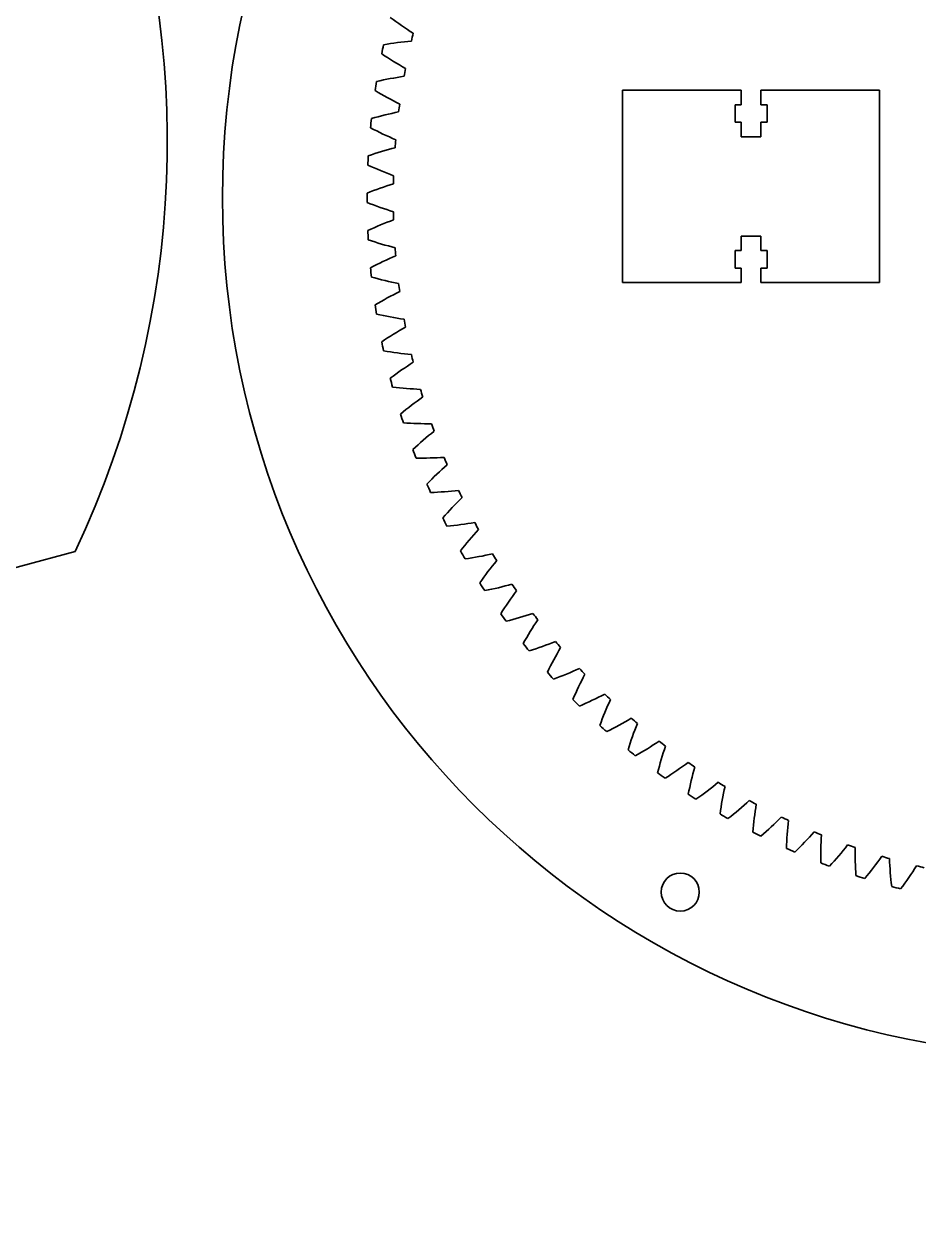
# Model space of a CAD drawing. Header units: inches. Extents: x -10.4 to 15.5, y -3.4 to 11.2.
# Drawn here: x 2.55 to 8.59, y -3.43 to 4.59 of the extents above; entities that cross this region are included whole.
import ezdxf

# ---------------------------------------------------------------- set-up
doc = ezdxf.new("R2010")
doc.units = ezdxf.units.IN
doc.header["$MEASUREMENT"] = 0
doc.layers.add('Layer 1', color=7, linetype='Continuous')

# ---------------------------------------------------------------- blocks, each defined once
blk = doc.blocks.new('block 105')
at = {"layer": 'Layer 1', "color": 7, "lineweight": 35}
blk.add_open_spline([(5.0234, 4.6372), (5.0738, 4.5994), (5.1257, 4.5635), (5.179, 4.5298)], degree=3, dxfattribs=at)
blk = doc.blocks.new('block 106')
at = {"layer": 'Layer 1', "color": 7, "lineweight": 35}
blk.add_open_spline([(5.179, 4.5298), (5.1747, 4.5123), (5.1705, 4.4949), (5.1664, 4.4775)], degree=3, dxfattribs=at)
blk = doc.blocks.new('block 107')
at = {"layer": 'Layer 1', "color": 7, "lineweight": 35}
blk.add_open_spline([(5.1664, 4.4775), (5.1037, 4.4716), (5.0411, 4.4632), (4.979, 4.4523)], degree=3, dxfattribs=at)
blk = doc.blocks.new('block 108')
at = {"layer": 'Layer 1', "color": 7, "lineweight": 35}
blk.add_open_spline([(4.979, 4.4523), (4.9746, 4.432), (4.9703, 4.4117), (4.9661, 4.3913)], degree=3, dxfattribs=at)
blk = doc.blocks.new('block 109')
at = {"layer": 'Layer 1', "color": 7, "lineweight": 35}
blk.add_open_spline([(4.9661, 4.3913), (5.0184, 4.3561), (5.0721, 4.3231), (5.1271, 4.2922)], degree=3, dxfattribs=at)
blk = doc.blocks.new('block 110')
at = {"layer": 'Layer 1', "color": 7, "lineweight": 35}
blk.add_open_spline([(5.1271, 4.2922), (5.1237, 4.2745), (5.1204, 4.2569), (5.1172, 4.2393)], degree=3, dxfattribs=at)
blk = doc.blocks.new('block 111')
at = {"layer": 'Layer 1', "color": 7, "lineweight": 35}
blk.add_open_spline([(5.1172, 4.2393), (5.0549, 4.2301), (4.9929, 4.2185), (4.9314, 4.2043)], degree=3, dxfattribs=at)
blk = doc.blocks.new('block 112')
at = {"layer": 'Layer 1', "color": 7, "lineweight": 35}
blk.add_open_spline([(4.9314, 4.2043), (4.9281, 4.1839), (4.9248, 4.1633), (4.9217, 4.1428)], degree=3, dxfattribs=at)
blk = doc.blocks.new('block 113')
at = {"layer": 'Layer 1', "color": 7, "lineweight": 35}
blk.add_open_spline([(4.9217, 4.1428), (4.9757, 4.1104), (5.0311, 4.0801), (5.0876, 4.0522)], degree=3, dxfattribs=at)
blk = doc.blocks.new('block 114')
at = {"layer": 'Layer 1', "color": 7, "lineweight": 35}
blk.add_open_spline([(5.0876, 4.0522), (5.0852, 4.0344), (5.0828, 4.0166), (5.0806, 3.9988)], degree=3, dxfattribs=at)
blk = doc.blocks.new('block 115')
at = {"layer": 'Layer 1', "color": 7, "lineweight": 35}
blk.add_open_spline([(5.0806, 3.9988), (5.0188, 3.9864), (4.9575, 3.9715), (4.8969, 3.9542)], degree=3, dxfattribs=at)
blk = doc.blocks.new('block 116')
at = {"layer": 'Layer 1', "color": 7, "lineweight": 35}
blk.add_open_spline([(4.8969, 3.9542), (4.8945, 3.9336), (4.8924, 3.9129), (4.8903, 3.8922)], degree=3, dxfattribs=at)
blk = doc.blocks.new('block 117')
at = {"layer": 'Layer 1', "color": 7, "lineweight": 35}
blk.add_open_spline([(4.8903, 3.8922), (4.946, 3.8627), (5.0029, 3.8354), (5.0608, 3.8104)], degree=3, dxfattribs=at)
blk = doc.blocks.new('block 118')
at = {"layer": 'Layer 1', "color": 7, "lineweight": 35}
blk.add_open_spline([(5.0608, 3.8104), (5.0593, 3.7925), (5.0579, 3.7747), (5.0566, 3.7568)], degree=3, dxfattribs=at)
blk = doc.blocks.new('block 119')
at = {"layer": 'Layer 1', "color": 7, "lineweight": 35}
blk.add_open_spline([(5.0566, 3.7568), (4.9955, 3.7412), (4.935, 3.7231), (4.8754, 3.7027)], degree=3, dxfattribs=at)
blk = doc.blocks.new('block 120')
at = {"layer": 'Layer 1', "color": 7, "lineweight": 35}
blk.add_open_spline([(4.8754, 3.7027), (4.8742, 3.6819), (4.8731, 3.6611), (4.8721, 3.6404)], degree=3, dxfattribs=at)
blk = doc.blocks.new('block 121')
at = {"layer": 'Layer 1', "color": 7, "lineweight": 35}
blk.add_open_spline([(4.8721, 3.6404), (4.9293, 3.6138), (4.9875, 3.5895), (5.0466, 3.5676)], degree=3, dxfattribs=at)
blk = doc.blocks.new('block 122')
at = {"layer": 'Layer 1', "color": 7, "lineweight": 35}
blk.add_open_spline([(5.0466, 3.5676), (5.0461, 3.5497), (5.0456, 3.5318), (5.0452, 3.5138)], degree=3, dxfattribs=at)
blk = doc.blocks.new('block 123')
at = {"layer": 'Layer 1', "color": 7, "lineweight": 35}
blk.add_open_spline([(5.0452, 3.5138), (4.9851, 3.495), (4.9257, 3.4738), (4.8672, 3.4503)], degree=3, dxfattribs=at)
blk = doc.blocks.new('block 124')
at = {"layer": 'Layer 1', "color": 7, "lineweight": 35}
blk.add_open_spline([(4.8672, 3.4503), (4.867, 3.4295), (4.867, 3.4087), (4.8672, 3.3879)], degree=3, dxfattribs=at)
blk = doc.blocks.new('block 125')
at = {"layer": 'Layer 1', "color": 7, "lineweight": 35}
blk.add_open_spline([(4.8672, 3.3879), (4.9257, 3.3644), (4.9851, 3.3432), (5.0452, 3.3244)], degree=3, dxfattribs=at)
blk = doc.blocks.new('block 126')
at = {"layer": 'Layer 1', "color": 7, "lineweight": 35}
blk.add_open_spline([(5.0452, 3.3244), (5.0456, 3.3065), (5.0461, 3.2885), (5.0466, 3.2706)], degree=3, dxfattribs=at)
blk = doc.blocks.new('block 127')
at = {"layer": 'Layer 1', "color": 7, "lineweight": 35}
blk.add_open_spline([(5.0466, 3.2706), (4.9875, 3.2487), (4.9293, 3.2244), (4.8721, 3.1978)], degree=3, dxfattribs=at)
blk = doc.blocks.new('block 128')
at = {"layer": 'Layer 1', "color": 7, "lineweight": 35}
blk.add_open_spline([(4.8721, 3.1978), (4.8731, 3.1771), (4.8742, 3.1563), (4.8754, 3.1356)], degree=3, dxfattribs=at)
blk = doc.blocks.new('block 129')
at = {"layer": 'Layer 1', "color": 7, "lineweight": 35}
blk.add_open_spline([(4.8754, 3.1356), (4.935, 3.1151), (4.9955, 3.0971), (5.0566, 3.0814)], degree=3, dxfattribs=at)
blk = doc.blocks.new('block 130')
at = {"layer": 'Layer 1', "color": 7, "lineweight": 35}
blk.add_open_spline([(5.0566, 3.0814), (5.0579, 3.0636), (5.0593, 3.0457), (5.0608, 3.0278)], degree=3, dxfattribs=at)
blk = doc.blocks.new('block 131')
at = {"layer": 'Layer 1', "color": 7, "lineweight": 35}
blk.add_open_spline([(5.0608, 3.0278), (5.0029, 3.0028), (4.946, 2.9755), (4.8903, 2.946)], degree=3, dxfattribs=at)
blk = doc.blocks.new('block 132')
at = {"layer": 'Layer 1', "color": 7, "lineweight": 35}
blk.add_open_spline([(4.8903, 2.946), (4.8924, 2.9253), (4.8945, 2.9047), (4.8969, 2.884)], degree=3, dxfattribs=at)
blk = doc.blocks.new('block 133')
at = {"layer": 'Layer 1', "color": 7, "lineweight": 35}
blk.add_open_spline([(4.8969, 2.884), (4.9575, 2.8667), (5.0188, 2.8518), (5.0806, 2.8394)], degree=3, dxfattribs=at)
blk = doc.blocks.new('block 134')
at = {"layer": 'Layer 1', "color": 7, "lineweight": 35}
blk.add_open_spline([(5.0806, 2.8394), (5.0828, 2.8216), (5.0852, 2.8038), (5.0876, 2.7861)], degree=3, dxfattribs=at)
blk = doc.blocks.new('block 135')
at = {"layer": 'Layer 1', "color": 7, "lineweight": 35}
blk.add_open_spline([(5.0876, 2.7861), (5.0311, 2.7581), (4.9757, 2.7279), (4.9217, 2.6954)], degree=3, dxfattribs=at)
blk = doc.blocks.new('block 136')
at = {"layer": 'Layer 1', "color": 7, "lineweight": 35}
blk.add_open_spline([(4.9217, 2.6954), (4.9248, 2.6749), (4.9281, 2.6544), (4.9314, 2.6339)], degree=3, dxfattribs=at)
blk = doc.blocks.new('block 137')
at = {"layer": 'Layer 1', "color": 7, "lineweight": 35}
blk.add_open_spline([(4.9314, 2.6339), (4.9929, 2.6198), (5.0549, 2.6081), (5.1172, 2.599)], degree=3, dxfattribs=at)
blk = doc.blocks.new('block 138')
at = {"layer": 'Layer 1', "color": 7, "lineweight": 35}
blk.add_open_spline([(5.1172, 2.599), (5.1204, 2.5813), (5.1237, 2.5637), (5.1271, 2.5461)], degree=3, dxfattribs=at)
blk = doc.blocks.new('block 139')
at = {"layer": 'Layer 1', "color": 7, "lineweight": 35}
blk.add_open_spline([(5.1271, 2.5461), (5.0721, 2.5152), (5.0184, 2.4821), (4.9661, 2.4469)], degree=3, dxfattribs=at)
blk = doc.blocks.new('block 140')
at = {"layer": 'Layer 1', "color": 7, "lineweight": 35}
blk.add_open_spline([(4.9661, 2.4469), (4.9703, 2.4265), (4.9746, 2.4062), (4.979, 2.3859)], degree=3, dxfattribs=at)
blk = doc.blocks.new('block 141')
at = {"layer": 'Layer 1', "color": 7, "lineweight": 35}
blk.add_open_spline([(4.979, 2.3859), (5.0411, 2.375), (5.1037, 2.3666), (5.1664, 2.3608)], degree=3, dxfattribs=at)
blk = doc.blocks.new('block 142')
at = {"layer": 'Layer 1', "color": 7, "lineweight": 35}
blk.add_open_spline([(5.1664, 2.3608), (5.1705, 2.3433), (5.1747, 2.3259), (5.179, 2.3085)], degree=3, dxfattribs=at)
blk = doc.blocks.new('block 143')
at = {"layer": 'Layer 1', "color": 7, "lineweight": 35}
blk.add_open_spline([(5.179, 2.3085), (5.1257, 2.2747), (5.0738, 2.2389), (5.0234, 2.201)], degree=3, dxfattribs=at)
blk = doc.blocks.new('block 144')
at = {"layer": 'Layer 1', "color": 7, "lineweight": 35}
blk.add_open_spline([(5.0234, 2.201), (5.0287, 2.1809), (5.0341, 2.1608), (5.0396, 2.1408)], degree=3, dxfattribs=at)
blk = doc.blocks.new('block 145')
at = {"layer": 'Layer 1', "color": 7, "lineweight": 35}
blk.add_open_spline([(5.0396, 2.1408), (5.1021, 2.1332), (5.165, 2.1281), (5.228, 2.1255)], degree=3, dxfattribs=at)
blk = doc.blocks.new('block 146')
at = {"layer": 'Layer 1', "color": 7, "lineweight": 35}
blk.add_open_spline([(5.228, 2.1255), (5.233, 2.1083), (5.2381, 2.0911), (5.2433, 2.0739)], degree=3, dxfattribs=at)
blk = doc.blocks.new('block 147')
at = {"layer": 'Layer 1', "color": 7, "lineweight": 35}
blk.add_open_spline([(5.2433, 2.0739), (5.1919, 2.0374), (5.1419, 1.9989), (5.0936, 1.9584)], degree=3, dxfattribs=at)
blk = doc.blocks.new('block 148')
at = {"layer": 'Layer 1', "color": 7, "lineweight": 35}
blk.add_open_spline([(5.0936, 1.9584), (5.0999, 1.9386), (5.1063, 1.9189), (5.1128, 1.8992)], degree=3, dxfattribs=at)
blk = doc.blocks.new('block 149')
at = {"layer": 'Layer 1', "color": 7, "lineweight": 35}
blk.add_open_spline([(5.1128, 1.8992), (5.1757, 1.8948), (5.2388, 1.893), (5.3018, 1.8937)], degree=3, dxfattribs=at)
blk = doc.blocks.new('block 150')
at = {"layer": 'Layer 1', "color": 7, "lineweight": 35}
blk.add_open_spline([(5.3018, 1.8937), (5.3077, 1.8768), (5.3137, 1.8599), (5.3198, 1.843)], degree=3, dxfattribs=at)
blk = doc.blocks.new('block 151')
at = {"layer": 'Layer 1', "color": 7, "lineweight": 35}
blk.add_open_spline([(5.3198, 1.843), (5.2703, 1.8039), (5.2225, 1.7628), (5.1763, 1.7199)], degree=3, dxfattribs=at)
blk = doc.blocks.new('block 152')
at = {"layer": 'Layer 1', "color": 7, "lineweight": 35}
blk.add_open_spline([(5.1763, 1.7199), (5.1836, 1.7004), (5.1911, 1.681), (5.1987, 1.6617)], degree=3, dxfattribs=at)
blk = doc.blocks.new('block 153')
at = {"layer": 'Layer 1', "color": 7, "lineweight": 35}
blk.add_open_spline([(5.1987, 1.6617), (5.2617, 1.6607), (5.3248, 1.6622), (5.3877, 1.6662)], degree=3, dxfattribs=at)
blk = doc.blocks.new('block 154')
at = {"layer": 'Layer 1', "color": 7, "lineweight": 35}
blk.add_open_spline([(5.3877, 1.6662), (5.3944, 1.6496), (5.4013, 1.633), (5.4083, 1.6165)], degree=3, dxfattribs=at)
blk = doc.blocks.new('block 155')
at = {"layer": 'Layer 1', "color": 7, "lineweight": 35}
blk.add_open_spline([(5.4083, 1.6165), (5.3609, 1.5748), (5.3153, 1.5313), (5.2714, 1.486)], degree=3, dxfattribs=at)
blk = doc.blocks.new('block 156')
at = {"layer": 'Layer 1', "color": 7, "lineweight": 35}
blk.add_open_spline([(5.2714, 1.486), (5.2798, 1.467), (5.2882, 1.448), (5.2968, 1.429)], degree=3, dxfattribs=at)
blk = doc.blocks.new('block 157')
at = {"layer": 'Layer 1', "color": 7, "lineweight": 35}
blk.add_open_spline([(5.2968, 1.429), (5.3598, 1.4313), (5.4227, 1.4361), (5.4853, 1.4434)], degree=3, dxfattribs=at)
blk = doc.blocks.new('block 158')
at = {"layer": 'Layer 1', "color": 7, "lineweight": 35}
blk.add_open_spline([(5.4853, 1.4434), (5.4929, 1.4272), (5.5007, 1.411), (5.5085, 1.3949)], degree=3, dxfattribs=at)
blk = doc.blocks.new('block 159')
at = {"layer": 'Layer 1', "color": 7, "lineweight": 35}
blk.add_open_spline([(5.5085, 1.3949), (5.4634, 1.3508), (5.4201, 1.3049), (5.3787, 1.2574)], degree=3, dxfattribs=at)
blk = doc.blocks.new('block 160')
at = {"layer": 'Layer 1', "color": 7, "lineweight": 35}
blk.add_open_spline([(5.3787, 1.2574), (5.388, 1.2388), (5.3974, 1.2203), (5.407, 1.2019)], degree=3, dxfattribs=at)
blk = doc.blocks.new('block 161')
at = {"layer": 'Layer 1', "color": 7, "lineweight": 35}
blk.add_open_spline([(5.407, 1.2019), (5.4698, 1.2074), (5.5323, 1.2155), (5.5945, 1.2261)], degree=3, dxfattribs=at)
blk = doc.blocks.new('block 162')
at = {"layer": 'Layer 1', "color": 7, "lineweight": 35}
blk.add_open_spline([(5.5945, 1.2261), (5.603, 1.2103), (5.6115, 1.1945), (5.6202, 1.1788)], degree=3, dxfattribs=at)
blk = doc.blocks.new('block 163')
at = {"layer": 'Layer 1', "color": 7, "lineweight": 35}
blk.add_open_spline([(5.6202, 1.1788), (5.5774, 1.1324), (5.5366, 1.0844), (5.4977, 1.0347)], degree=3, dxfattribs=at)
blk = doc.blocks.new('block 164')
at = {"layer": 'Layer 1', "color": 7, "lineweight": 35}
blk.add_open_spline([(5.4977, 1.0347), (5.508, 1.0167), (5.5184, 0.9987), (5.5289, 0.9807)], degree=3, dxfattribs=at)
blk = doc.blocks.new('block 165')
at = {"layer": 'Layer 1', "color": 7, "lineweight": 35}
blk.add_open_spline([(5.5289, 0.9807), (5.5913, 0.9896), (5.6534, 1.0009), (5.7149, 1.0147)], degree=3, dxfattribs=at)
blk = doc.blocks.new('block 166')
at = {"layer": 'Layer 1', "color": 7, "lineweight": 35}
blk.add_open_spline([(5.7149, 1.0147), (5.7242, 0.9994), (5.7335, 0.9841), (5.743, 0.9689)], degree=3, dxfattribs=at)
blk = doc.blocks.new('block 167')
at = {"layer": 'Layer 1', "color": 7, "lineweight": 35}
blk.add_open_spline([(5.743, 0.9689), (5.7027, 0.9203), (5.6645, 0.8702), (5.6282, 0.8186)], degree=3, dxfattribs=at)
blk = doc.blocks.new('block 168')
at = {"layer": 'Layer 1', "color": 7, "lineweight": 35}
blk.add_open_spline([(5.6282, 0.8186), (5.6394, 0.8011), (5.6508, 0.7837), (5.6622, 0.7663)], degree=3, dxfattribs=at)
blk = doc.blocks.new('block 169')
at = {"layer": 'Layer 1', "color": 7, "lineweight": 35}
blk.add_open_spline([(5.6622, 0.7663), (5.7241, 0.7784), (5.7854, 0.793), (5.8462, 0.81)], degree=3, dxfattribs=at)
blk = doc.blocks.new('block 170')
at = {"layer": 'Layer 1', "color": 7, "lineweight": 35}
blk.add_open_spline([(5.8462, 0.81), (5.8562, 0.7952), (5.8664, 0.7804), (5.8766, 0.7657)], degree=3, dxfattribs=at)
blk = doc.blocks.new('block 171')
at = {"layer": 'Layer 1', "color": 7, "lineweight": 35}
blk.add_open_spline([(5.8766, 0.7657), (5.839, 0.7151), (5.8034, 0.663), (5.7699, 0.6096)], degree=3, dxfattribs=at)
blk = doc.blocks.new('block 172')
at = {"layer": 'Layer 1', "color": 7, "lineweight": 35}
blk.add_open_spline([(5.7699, 0.6096), (5.782, 0.5927), (5.7942, 0.5759), (5.8065, 0.5592)], degree=3, dxfattribs=at)
blk = doc.blocks.new('block 173')
at = {"layer": 'Layer 1', "color": 7, "lineweight": 35}
blk.add_open_spline([(5.8065, 0.5592), (5.8677, 0.5745), (5.9282, 0.5922), (5.988, 0.6124)], degree=3, dxfattribs=at)
blk = doc.blocks.new('block 174')
at = {"layer": 'Layer 1', "color": 7, "lineweight": 35}
blk.add_open_spline([(5.988, 0.6124), (5.9988, 0.5981), (6.0097, 0.5839), (6.0207, 0.5697)], degree=3, dxfattribs=at)
blk = doc.blocks.new('block 175')
at = {"layer": 'Layer 1', "color": 7, "lineweight": 35}
blk.add_open_spline([(6.0207, 0.5697), (5.9858, 0.5172), (5.953, 0.4634), (5.9223, 0.4083)], degree=3, dxfattribs=at)
blk = doc.blocks.new('block 176')
at = {"layer": 'Layer 1', "color": 7, "lineweight": 35}
blk.add_open_spline([(5.9223, 0.4083), (5.9353, 0.3921), (5.9484, 0.3759), (5.9616, 0.3598)], degree=3, dxfattribs=at)
blk = doc.blocks.new('block 177')
at = {"layer": 'Layer 1', "color": 7, "lineweight": 35}
blk.add_open_spline([(5.9616, 0.3598), (6.0218, 0.3783), (6.0813, 0.3992), (6.1399, 0.4225)], degree=3, dxfattribs=at)
blk = doc.blocks.new('block 178')
at = {"layer": 'Layer 1', "color": 7, "lineweight": 35}
blk.add_open_spline([(6.1399, 0.4225), (6.1515, 0.4088), (6.1632, 0.3952), (6.1749, 0.3816)], degree=3, dxfattribs=at)
blk = doc.blocks.new('block 179')
at = {"layer": 'Layer 1', "color": 7, "lineweight": 35}
blk.add_open_spline([(6.1749, 0.3816), (6.1427, 0.3274), (6.1128, 0.2719), (6.0851, 0.2152)], degree=3, dxfattribs=at)
blk = doc.blocks.new('block 180')
at = {"layer": 'Layer 1', "color": 7, "lineweight": 35}
blk.add_open_spline([(6.0851, 0.2152), (6.0989, 0.1997), (6.1128, 0.1842), (6.1268, 0.1689)], degree=3, dxfattribs=at)
blk = doc.blocks.new('block 181')
at = {"layer": 'Layer 1', "color": 7, "lineweight": 35}
blk.add_open_spline([(6.1268, 0.1689), (6.186, 0.1905), (6.2443, 0.2145), (6.3016, 0.2408)], degree=3, dxfattribs=at)
blk = doc.blocks.new('block 182')
at = {"layer": 'Layer 1', "color": 7, "lineweight": 35}
blk.add_open_spline([(6.3016, 0.2408), (6.3139, 0.2277), (6.3262, 0.2147), (6.3387, 0.2018)], degree=3, dxfattribs=at)
blk = doc.blocks.new('block 183')
at = {"layer": 'Layer 1', "color": 7, "lineweight": 35}
blk.add_open_spline([(6.3387, 0.2018), (6.3094, 0.146), (6.2824, 0.089), (6.2577, 0.0309)], degree=3, dxfattribs=at)
blk = doc.blocks.new('block 184')
at = {"layer": 'Layer 1', "color": 7, "lineweight": 35}
blk.add_open_spline([(6.2577, 0.0309), (6.2723, 0.0162), (6.287, 0.0015), (6.3018, -0.0131)], degree=3, dxfattribs=at)
blk = doc.blocks.new('block 185')
at = {"layer": 'Layer 1', "color": 7, "lineweight": 35}
blk.add_open_spline([(6.3018, -0.0131), (6.3598, 0.0116), (6.4168, 0.0386), (6.4726, 0.0678)], degree=3, dxfattribs=at)
blk = doc.blocks.new('block 186')
at = {"layer": 'Layer 1', "color": 7, "lineweight": 35}
blk.add_open_spline([(6.4726, 0.0678), (6.4856, 0.0554), (6.4986, 0.0431), (6.5116, 0.0308)], degree=3, dxfattribs=at)
blk = doc.blocks.new('block 187')
at = {"layer": 'Layer 1', "color": 7, "lineweight": 35}
blk.add_open_spline([(6.5116, 0.0308), (6.4853, -0.0265), (6.4613, -0.0848), (6.4397, -0.144)], degree=3, dxfattribs=at)
blk = doc.blocks.new('block 188')
at = {"layer": 'Layer 1', "color": 7, "lineweight": 35}
blk.add_open_spline([(6.4397, -0.144), (6.4551, -0.1581), (6.4705, -0.1719), (6.486, -0.1857)], degree=3, dxfattribs=at)
blk = doc.blocks.new('block 189')
at = {"layer": 'Layer 1', "color": 7, "lineweight": 35}
blk.add_open_spline([(6.486, -0.1857), (6.5427, -0.1581), (6.5982, -0.1281), (6.6524, -0.0959)], degree=3, dxfattribs=at)
blk = doc.blocks.new('block 190')
at = {"layer": 'Layer 1', "color": 7, "lineweight": 35}
blk.add_open_spline([(6.6524, -0.0959), (6.666, -0.1077), (6.6796, -0.1193), (6.6933, -0.1309)], degree=3, dxfattribs=at)
blk = doc.blocks.new('block 191')
at = {"layer": 'Layer 1', "color": 7, "lineweight": 35}
blk.add_open_spline([(6.6933, -0.1309), (6.67, -0.1895), (6.6492, -0.249), (6.6307, -0.3093)], degree=3, dxfattribs=at)
blk = doc.blocks.new('block 192')
at = {"layer": 'Layer 1', "color": 7, "lineweight": 35}
blk.add_open_spline([(6.6307, -0.3093), (6.6467, -0.3224), (6.6629, -0.3355), (6.6791, -0.3485)], degree=3, dxfattribs=at)
blk = doc.blocks.new('block 193')
at = {"layer": 'Layer 1', "color": 7, "lineweight": 35}
blk.add_open_spline([(6.6791, -0.3485), (6.7342, -0.3179), (6.7881, -0.285), (6.8405, -0.2501)], degree=3, dxfattribs=at)
blk = doc.blocks.new('block 194')
at = {"layer": 'Layer 1', "color": 7, "lineweight": 35}
blk.add_open_spline([(6.8405, -0.2501), (6.8547, -0.2611), (6.8689, -0.272), (6.8832, -0.2828)], degree=3, dxfattribs=at)
blk = doc.blocks.new('block 195')
at = {"layer": 'Layer 1', "color": 7, "lineweight": 35}
blk.add_open_spline([(6.8832, -0.2828), (6.8631, -0.3426), (6.8453, -0.4031), (6.83, -0.4643)], degree=3, dxfattribs=at)
blk = doc.blocks.new('block 196')
at = {"layer": 'Layer 1', "color": 7, "lineweight": 35}
blk.add_open_spline([(6.83, -0.4643), (6.8467, -0.4766), (6.8635, -0.4888), (6.8804, -0.5009)], degree=3, dxfattribs=at)
blk = doc.blocks.new('block 197')
at = {"layer": 'Layer 1', "color": 7, "lineweight": 35}
blk.add_open_spline([(6.8804, -0.5009), (6.9338, -0.4674), (6.9859, -0.4318), (7.0365, -0.3942)], degree=3, dxfattribs=at)
blk = doc.blocks.new('block 198')
at = {"layer": 'Layer 1', "color": 7, "lineweight": 35}
blk.add_open_spline([(7.0365, -0.3942), (7.0512, -0.4044), (7.066, -0.4146), (7.0808, -0.4247)], degree=3, dxfattribs=at)
blk = doc.blocks.new('block 199')
at = {"layer": 'Layer 1', "color": 7, "lineweight": 35}
blk.add_open_spline([(7.0808, -0.4247), (7.0638, -0.4854), (7.0492, -0.5468), (7.0371, -0.6086)], degree=3, dxfattribs=at)
blk = doc.blocks.new('block 200')
at = {"layer": 'Layer 1', "color": 7, "lineweight": 35}
blk.add_open_spline([(7.0371, -0.6086), (7.0545, -0.62), (7.0719, -0.6314), (7.0894, -0.6426)], degree=3, dxfattribs=at)
blk = doc.blocks.new('block 201')
at = {"layer": 'Layer 1', "color": 7, "lineweight": 35}
blk.add_open_spline([(7.0894, -0.6426), (7.141, -0.6063), (7.1912, -0.5681), (7.2397, -0.5278)], degree=3, dxfattribs=at)
blk = doc.blocks.new('block 202')
at = {"layer": 'Layer 1', "color": 7, "lineweight": 35}
blk.add_open_spline([(7.2397, -0.5278), (7.2549, -0.5373), (7.2702, -0.5467), (7.2856, -0.5559)], degree=3, dxfattribs=at)
blk = doc.blocks.new('block 203')
at = {"layer": 'Layer 1', "color": 7, "lineweight": 35}
blk.add_open_spline([(7.2856, -0.5559), (7.2717, -0.6175), (7.2604, -0.6795), (7.2516, -0.7419)], degree=3, dxfattribs=at)
blk = doc.blocks.new('block 204')
at = {"layer": 'Layer 1', "color": 7, "lineweight": 35}
blk.add_open_spline([(7.2516, -0.7419), (7.2695, -0.7525), (7.2875, -0.7628), (7.3055, -0.7731)], degree=3, dxfattribs=at)
blk = doc.blocks.new('block 205')
at = {"layer": 'Layer 1', "color": 7, "lineweight": 35}
blk.add_open_spline([(7.3055, -0.7731), (7.3552, -0.7342), (7.4033, -0.6934), (7.4496, -0.6507)], degree=3, dxfattribs=at)
blk = doc.blocks.new('block 206')
at = {"layer": 'Layer 1', "color": 7, "lineweight": 35}
blk.add_open_spline([(7.4496, -0.6507), (7.4653, -0.6593), (7.4811, -0.6679), (7.4969, -0.6763)], degree=3, dxfattribs=at)
blk = doc.blocks.new('block 207')
at = {"layer": 'Layer 1', "color": 7, "lineweight": 35}
blk.add_open_spline([(7.4969, -0.6763), (7.4863, -0.7385), (7.4782, -0.8011), (7.4727, -0.8638)], degree=3, dxfattribs=at)
blk = doc.blocks.new('block 208')
at = {"layer": 'Layer 1', "color": 7, "lineweight": 35}
blk.add_open_spline([(7.4727, -0.8638), (7.4911, -0.8734), (7.5096, -0.8828), (7.5282, -0.8922)], degree=3, dxfattribs=at)
blk = doc.blocks.new('block 209')
at = {"layer": 'Layer 1', "color": 7, "lineweight": 35}
blk.add_open_spline([(7.5282, -0.8922), (7.5758, -0.8507), (7.6216, -0.8074), (7.6657, -0.7623)], degree=3, dxfattribs=at)
blk = doc.blocks.new('block 210')
at = {"layer": 'Layer 1', "color": 7, "lineweight": 35}
blk.add_open_spline([(7.6657, -0.7623), (7.6818, -0.7702), (7.698, -0.7779), (7.7142, -0.7855)], degree=3, dxfattribs=at)
blk = doc.blocks.new('block 211')
at = {"layer": 'Layer 1', "color": 7, "lineweight": 35}
blk.add_open_spline([(7.7142, -0.7855), (7.7069, -0.8481), (7.7021, -0.911), (7.6999, -0.974)], degree=3, dxfattribs=at)
blk = doc.blocks.new('block 212')
at = {"layer": 'Layer 1', "color": 7, "lineweight": 35}
blk.add_open_spline([(7.6999, -0.974), (7.7188, -0.9826), (7.7378, -0.9911), (7.7568, -0.9994)], degree=3, dxfattribs=at)
blk = doc.blocks.new('block 213')
at = {"layer": 'Layer 1', "color": 7, "lineweight": 35}
blk.add_open_spline([(7.7568, -0.9994), (7.8021, -0.9555), (7.8457, -0.9099), (7.8873, -0.8626)], degree=3, dxfattribs=at)
blk = doc.blocks.new('block 214')
at = {"layer": 'Layer 1', "color": 7, "lineweight": 35}
blk.add_open_spline([(7.8873, -0.8626), (7.9038, -0.8695), (7.9204, -0.8764), (7.937, -0.8831)], degree=3, dxfattribs=at)
blk = doc.blocks.new('block 215')
at = {"layer": 'Layer 1', "color": 7, "lineweight": 35}
blk.add_open_spline([(7.937, -0.8831), (7.933, -0.9461), (7.9315, -1.0091), (7.9325, -1.0722)], degree=3, dxfattribs=at)
blk = doc.blocks.new('block 216')
at = {"layer": 'Layer 1', "color": 7, "lineweight": 35}
blk.add_open_spline([(7.9325, -1.0722), (7.9519, -1.0797), (7.9713, -1.0872), (7.9907, -1.0945)], degree=3, dxfattribs=at)
blk = doc.blocks.new('block 217')
at = {"layer": 'Layer 1', "color": 7, "lineweight": 35}
blk.add_open_spline([(7.9907, -1.0945), (8.0337, -1.0483), (8.0748, -1.0005), (8.1139, -0.951)], degree=3, dxfattribs=at)
blk = doc.blocks.new('block 218')
at = {"layer": 'Layer 1', "color": 7, "lineweight": 35}
blk.add_open_spline([(8.1139, -0.951), (8.1307, -0.9571), (8.1476, -0.9631), (8.1646, -0.969)], degree=3, dxfattribs=at)
blk = doc.blocks.new('block 219')
at = {"layer": 'Layer 1', "color": 7, "lineweight": 35}
blk.add_open_spline([(8.1646, -0.969), (8.1638, -1.032), (8.1657, -1.0951), (8.17, -1.158)], degree=3, dxfattribs=at)
blk = doc.blocks.new('block 220')
at = {"layer": 'Layer 1', "color": 7, "lineweight": 35}
blk.add_open_spline([(8.17, -1.158), (8.1897, -1.1645), (8.2095, -1.1709), (8.2293, -1.1772)], degree=3, dxfattribs=at)
blk = doc.blocks.new('block 221')
at = {"layer": 'Layer 1', "color": 7, "lineweight": 35}
blk.add_open_spline([(8.2293, -1.1772), (8.2697, -1.1289), (8.3083, -1.079), (8.3447, -1.0275)], degree=3, dxfattribs=at)
blk = doc.blocks.new('block 222')
at = {"layer": 'Layer 1', "color": 7, "lineweight": 35}
blk.add_open_spline([(8.3447, -1.0275), (8.3619, -1.0327), (8.3791, -1.0378), (8.3963, -1.0428)], degree=3, dxfattribs=at)
blk = doc.blocks.new('block 223')
at = {"layer": 'Layer 1', "color": 7, "lineweight": 35}
blk.add_open_spline([(8.3963, -1.0428), (8.3989, -1.1058), (8.404, -1.1687), (8.4116, -1.2313)], degree=3, dxfattribs=at)
blk = doc.blocks.new('block 224')
at = {"layer": 'Layer 1', "color": 7, "lineweight": 35}
blk.add_open_spline([(8.4116, -1.2313), (8.4317, -1.2368), (8.4517, -1.2421), (8.4718, -1.2474)], degree=3, dxfattribs=at)
blk = doc.blocks.new('block 225')
at = {"layer": 'Layer 1', "color": 7, "lineweight": 35}
blk.add_open_spline([(8.4718, -1.2474), (8.5097, -1.197), (8.5456, -1.1451), (8.5793, -1.0918)], degree=3, dxfattribs=at)
blk = doc.blocks.new('block 226')
at = {"layer": 'Layer 1', "color": 7, "lineweight": 35}
blk.add_open_spline([(8.5793, -1.0918), (8.5967, -1.0961), (8.6141, -1.1003), (8.6316, -1.1044)], degree=3, dxfattribs=at)
blk = doc.blocks.new('block 484')
at = {"layer": 'Layer 1', "color": 7, "lineweight": 35}
blk.add_open_spline([(7.1118, -1.269), (7.1118, -1.198), (7.0542, -1.1405), (6.9833, -1.1405), (6.9123, -1.1405), (6.8548, -1.198), (6.8548, -1.269), (6.8548, -1.34), (6.9123, -1.3975), (6.9833, -1.3975), (7.0542, -1.3975), (7.1118, -1.34), (7.1118, -1.269)], degree=3, knots=[0, 0, 0, 0, 1, 1, 1, 2, 2, 2, 3, 3, 3, 4, 4, 4, 4], dxfattribs=at)
blk = doc.blocks.new('block 485')
at = {"layer": 'Layer 1', "color": 7, "lineweight": 35}
blk.add_open_spline([(15.49, 3.4191), (15.49, 6.6224), (12.8932, 9.2191), (9.6899, 9.2191), (6.4867, 9.2191), (3.89, 6.6224), (3.89, 3.4191), (3.89, 0.2159), (6.4867, -2.3809), (9.69, -2.3809), (12.8932, -2.3809), (15.49, 0.2159), (15.49, 3.4191)], degree=3, knots=[0, 0, 0, 0, 1, 1, 1, 2, 2, 2, 3, 3, 3, 4, 4, 4, 4], dxfattribs=at)
blk = doc.blocks.new('block 530')
at = {"layer": 'Layer 1', "color": 7, "lineweight": 35}
blk.add_lwpolyline([(8.3287, 2.8461), (8.3287, 4.1461)], dxfattribs=at)
blk = doc.blocks.new('block 531')
at = {"layer": 'Layer 1', "color": 7, "lineweight": 35}
blk.add_lwpolyline([(7.5281, 2.8461), (8.3287, 2.8461)], dxfattribs=at)
blk = doc.blocks.new('block 532')
at = {"layer": 'Layer 1', "color": 7, "lineweight": 35}
blk.add_lwpolyline([(7.5281, 2.9445), (7.5281, 2.8461)], dxfattribs=at)
blk = doc.blocks.new('block 533')
at = {"layer": 'Layer 1', "color": 7, "lineweight": 35}
blk.add_lwpolyline([(7.5694, 2.9445), (7.5281, 2.9445)], dxfattribs=at)
blk = doc.blocks.new('block 534')
at = {"layer": 'Layer 1', "color": 7, "lineweight": 35}
blk.add_lwpolyline([(7.5694, 3.0626), (7.5694, 2.9445)], dxfattribs=at)
blk = doc.blocks.new('block 535')
at = {"layer": 'Layer 1', "color": 7, "lineweight": 35}
blk.add_lwpolyline([(7.5281, 3.0626), (7.5694, 3.0626)], dxfattribs=at)
blk = doc.blocks.new('block 536')
at = {"layer": 'Layer 1', "color": 7, "lineweight": 35}
blk.add_lwpolyline([(7.5281, 3.161), (7.5281, 3.0626)], dxfattribs=at)
blk = doc.blocks.new('block 537')
at = {"layer": 'Layer 1', "color": 7, "lineweight": 35}
blk.add_lwpolyline([(7.3942, 3.161), (7.5281, 3.161)], dxfattribs=at)
blk = doc.blocks.new('block 538')
at = {"layer": 'Layer 1', "color": 7, "lineweight": 35}
blk.add_lwpolyline([(7.3942, 3.0626), (7.3942, 3.161)], dxfattribs=at)
blk = doc.blocks.new('block 539')
at = {"layer": 'Layer 1', "color": 7, "lineweight": 35}
blk.add_lwpolyline([(7.3529, 3.0626), (7.3942, 3.0626)], dxfattribs=at)
blk = doc.blocks.new('block 540')
at = {"layer": 'Layer 1', "color": 7, "lineweight": 35}
blk.add_lwpolyline([(7.3529, 2.9445), (7.3529, 3.0626)], dxfattribs=at)
blk = doc.blocks.new('block 541')
at = {"layer": 'Layer 1', "color": 7, "lineweight": 35}
blk.add_lwpolyline([(7.3942, 2.9445), (7.3529, 2.9445)], dxfattribs=at)
blk = doc.blocks.new('block 542')
at = {"layer": 'Layer 1', "color": 7, "lineweight": 35}
blk.add_lwpolyline([(7.3942, 2.8461), (7.3942, 2.9445)], dxfattribs=at)
blk = doc.blocks.new('block 543')
at = {"layer": 'Layer 1', "color": 7, "lineweight": 35}
blk.add_lwpolyline([(6.5937, 2.8461), (7.3942, 2.8461)], dxfattribs=at)
blk = doc.blocks.new('block 544')
at = {"layer": 'Layer 1', "color": 7, "lineweight": 35}
blk.add_lwpolyline([(6.5937, 4.1461), (6.5937, 2.8461)], dxfattribs=at)
blk = doc.blocks.new('block 545')
at = {"layer": 'Layer 1', "color": 7, "lineweight": 35}
blk.add_lwpolyline([(7.3942, 4.1461), (6.5937, 4.1461)], dxfattribs=at)
blk = doc.blocks.new('block 546')
at = {"layer": 'Layer 1', "color": 7, "lineweight": 35}
blk.add_lwpolyline([(7.3942, 4.0477), (7.3942, 4.1461)], dxfattribs=at)
blk = doc.blocks.new('block 547')
at = {"layer": 'Layer 1', "color": 7, "lineweight": 35}
blk.add_lwpolyline([(7.3529, 4.0477), (7.3942, 4.0477)], dxfattribs=at)
blk = doc.blocks.new('block 548')
at = {"layer": 'Layer 1', "color": 7, "lineweight": 35}
blk.add_lwpolyline([(7.3529, 3.9295), (7.3529, 4.0477)], dxfattribs=at)
blk = doc.blocks.new('block 549')
at = {"layer": 'Layer 1', "color": 7, "lineweight": 35}
blk.add_lwpolyline([(7.3942, 3.9295), (7.3529, 3.9295)], dxfattribs=at)
blk = doc.blocks.new('block 550')
at = {"layer": 'Layer 1', "color": 7, "lineweight": 35}
blk.add_lwpolyline([(7.3942, 3.8311), (7.3942, 3.9295)], dxfattribs=at)
blk = doc.blocks.new('block 551')
at = {"layer": 'Layer 1', "color": 7, "lineweight": 35}
blk.add_lwpolyline([(7.5281, 3.8311), (7.3942, 3.8311)], dxfattribs=at)
blk = doc.blocks.new('block 552')
at = {"layer": 'Layer 1', "color": 7, "lineweight": 35}
blk.add_lwpolyline([(7.5281, 3.9295), (7.5281, 3.8311)], dxfattribs=at)
blk = doc.blocks.new('block 553')
at = {"layer": 'Layer 1', "color": 7, "lineweight": 35}
blk.add_lwpolyline([(7.5694, 3.9295), (7.5281, 3.9295)], dxfattribs=at)
blk = doc.blocks.new('block 554')
at = {"layer": 'Layer 1', "color": 7, "lineweight": 35}
blk.add_lwpolyline([(7.5694, 4.0477), (7.5694, 3.9295)], dxfattribs=at)
blk = doc.blocks.new('block 555')
at = {"layer": 'Layer 1', "color": 7, "lineweight": 35}
blk.add_lwpolyline([(7.5281, 4.0477), (7.5694, 4.0477)], dxfattribs=at)
blk = doc.blocks.new('block 556')
at = {"layer": 'Layer 1', "color": 7, "lineweight": 35}
blk.add_lwpolyline([(7.5281, 4.1461), (7.5281, 4.0477)], dxfattribs=at)
blk = doc.blocks.new('block 557')
at = {"layer": 'Layer 1', "color": 7, "lineweight": 35}
blk.add_lwpolyline([(8.3287, 4.1461), (7.5281, 4.1461)], dxfattribs=at)
blk = doc.blocks.new('block 614')
at = {"layer": 'Layer 1', "color": 7, "lineweight": 35}
blk.add_lwpolyline([(2.1587, 0.8331), (2.895, 1.0304)], dxfattribs=at)
blk = doc.blocks.new('block 628')
at = {"layer": 'Layer 1', "color": 7, "lineweight": 35}
blk.add_open_spline([(2.895, 1.0304), (4.4259, 4.2774), (3.0348, 8.1508), (-0.2123, 9.6817), (-3.4593, 11.2127), (-7.3326, 9.8215), (-8.8636, 6.5745), (-10.3945, 3.3274), (-9.0034, -0.5459), (-5.7563, -2.0768), (-2.8843, -3.431), (0.5458, -2.5119), (2.356, 0.0968)], degree=3, knots=[0, 0, 0, 0, 1, 1, 1, 2, 2, 2, 3, 3, 3, 4, 4, 4, 4], dxfattribs=at)
blk = doc.blocks.new('block 599')
at = {"layer": 'Layer 1'}
for name in ['block 628', 'block 614']:
    blk.add_blockref(name, (0, 0), dxfattribs=at)

msp = doc.modelspace()

# ---------------------------------------------------------------- block references
at = {"layer": 'Layer 1'}
for name in ['block 599', 'block 485', 'block 105', 'block 106', 'block 108', 'block 107', 'block 109', 'block 110', 'block 112', 'block 111', 'block 113', 'block 544', 'block 545', 'block 546', 'block 556', 'block 557', 'block 530', 'block 114', 'block 547', 'block 548', 'block 555', 'block 554', 'block 116', 'block 115', 'block 117', 'block 549', 'block 550', 'block 552', 'block 553', 'block 118', 'block 551', 'block 120', 'block 119', 'block 121', 'block 122', 'block 123', 'block 124', 'block 125', 'block 126', 'block 127', 'block 128', 'block 129', 'block 537', 'block 538', 'block 536', 'block 130', 'block 539', 'block 540', 'block 535', 'block 534', 'block 131', 'block 132', 'block 541', 'block 542', 'block 532', 'block 533', 'block 133', 'block 134', 'block 543', 'block 531', 'block 135', 'block 136', 'block 137', 'block 138', 'block 139', 'block 140', 'block 141', 'block 142', 'block 143', 'block 144', 'block 145', 'block 146', 'block 147', 'block 148', 'block 149', 'block 150', 'block 151', 'block 152', 'block 153', 'block 155', 'block 154', 'block 156', 'block 157', 'block 159', 'block 158', 'block 160', 'block 161', 'block 162', 'block 163', 'block 164', 'block 165', 'block 167', 'block 166', 'block 168', 'block 169', 'block 170', 'block 171', 'block 172', 'block 173', 'block 175', 'block 174', 'block 176', 'block 177', 'block 178', 'block 179', 'block 181', 'block 182', 'block 180', 'block 183', 'block 184', 'block 185', 'block 187', 'block 186', 'block 188', 'block 189', 'block 191', 'block 190', 'block 192', 'block 193', 'block 195', 'block 194', 'block 197', 'block 198', 'block 196', 'block 199', 'block 201', 'block 202', 'block 203', 'block 200', 'block 205', 'block 206', 'block 207', 'block 204', 'block 209', 'block 210', 'block 211', 'block 208', 'block 213', 'block 214', 'block 215', 'block 217', 'block 218', 'block 212', 'block 219', 'block 221', 'block 222', 'block 223', 'block 216', 'block 225', 'block 226', 'block 484', 'block 220', 'block 224']:
    msp.add_blockref(name, (0, 0), dxfattribs=at)

doc.saveas('drawing.dxf')
